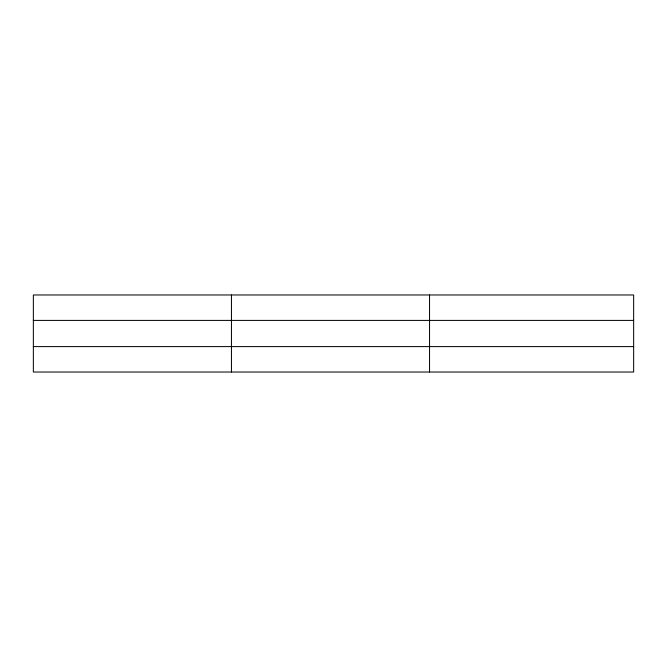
<?xml version="1.0" encoding="UTF-8"?>
<svg xmlns="http://www.w3.org/2000/svg" width="667" height="667" viewBox="0 0 667 667"><rect width="100%" height="100%" fill="white"/><g stroke="black" fill="none" stroke-linecap="round" stroke-linejoin="round"><path stroke-width="1" d="M231.449 294.972L231.449 372.028M429.548 294.972L429.548 372.028M633.65 320.402L633.65 294.972L33.35 294.972L33.35 372.028L633.65 372.028L633.65 320.402L33.35 320.402M33.35 346.598L633.65 346.598"/></g></svg>
